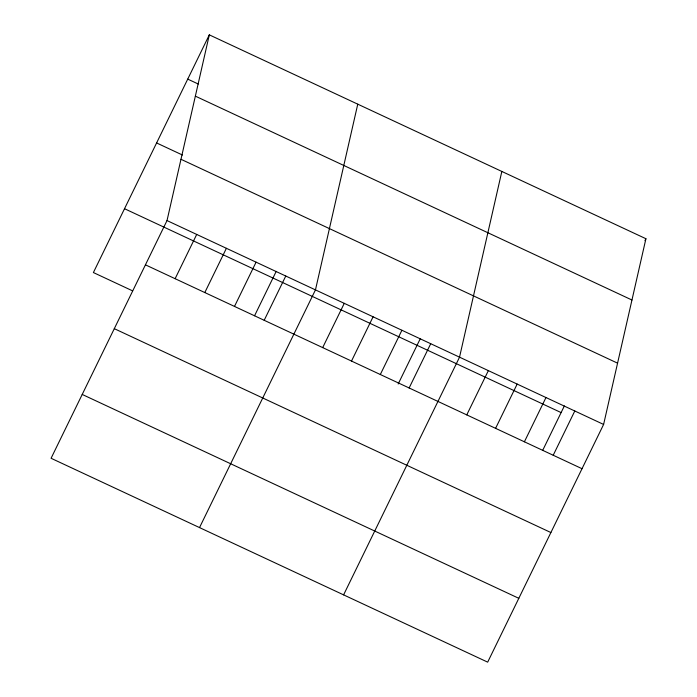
<?xml version="1.0" encoding="UTF-8"?>
<svg xmlns="http://www.w3.org/2000/svg" width="697" height="697" viewBox="0 0 697 697"><rect width="100%" height="100%" fill="white"/><g stroke="black" fill="none" stroke-linecap="round" stroke-linejoin="round"><path stroke-width="1.05" d="M167.019 220.574L209.318 34.85L645.919 238.722L603.611 424.447L487.682 662.15L51.081 458.277L167.019 220.574L603.611 424.447M357.761 104.167L315.462 289.891L199.525 527.594M501.84 171.445L459.532 357.169L343.604 594.872M209.318 34.85L93.389 272.553L132.657 290.884M175.121 278.695L196.702 234.436M204.805 292.557L226.394 248.306M234.497 306.419L256.078 262.168M254.571 315.75L276.221 271.36M264.189 320.289L285.77 276.029M322.685 347.603L344.274 303.352M351.506 361.063L373.087 316.804M380.318 374.516L401.908 330.256M398.17 383.995L420.3 338.637M409.139 387.968L430.72 343.717M466.763 414.881L488.353 370.63M495.584 428.341L517.165 384.082M524.397 441.793L545.986 397.534M542.719 450.306L564.37 405.915M644.978 240.648L645.919 238.722M553.209 455.246L574.798 410.995M187.737 79.109L198.27 84.023M195.36 96.142L631.961 300.015M156.598 142.946L182.457 155.022M180.976 159.282L617.577 363.163M124.519 208.717L561.12 412.589M145.429 264.834L582.03 468.706M114.299 328.67L550.891 532.543M82.22 394.441L518.812 598.314"/></g></svg>
